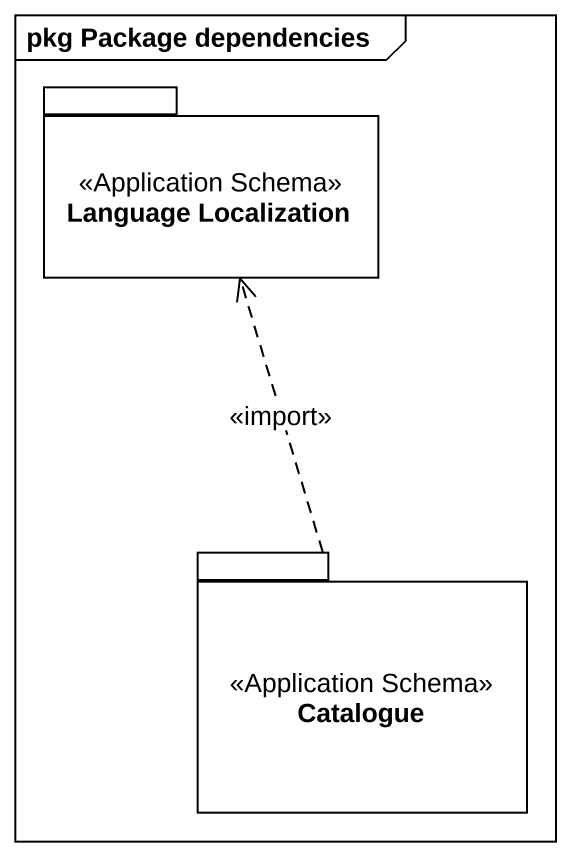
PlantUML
@startuml
mainframe pkg Package dependencies
package "Language Localization" as Language_Localization <<Application Schema>> {
}
package Catalogue <<Application Schema>> {
}
Catalogue .up.> Language_Localization : <<import>>
@enduml
